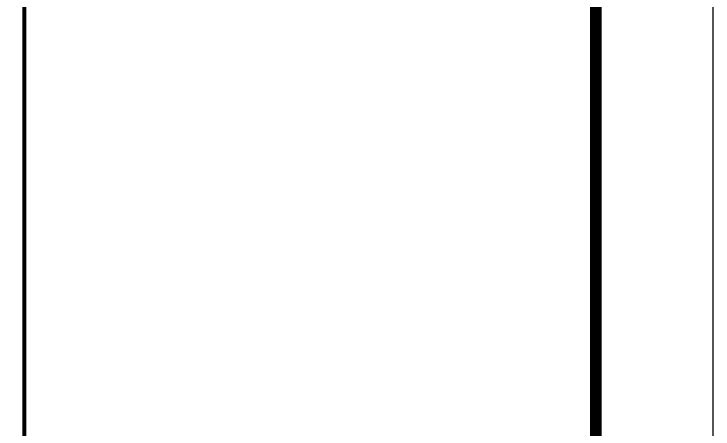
# Model space of a CAD drawing. Extents: x 6827379 to 6887889, y 99218 to 177608.
# Drawn here: x 6840738 to 6842229, y 105859 to 106746 of the extents above; entities that cross this region are included whole.
import ezdxf

# ---------------------------------------------------------------- set-up
doc = ezdxf.new("R2010")
doc.units = 0
doc.header["$LTSCALE"] = 1000
doc.header["$MEASUREMENT"] = 0
doc.linetypes.add('CONTINOUS', pattern=[2000000.0, 1000000.0, 1000000.0])
doc.layers.add('A_公框', color=4, linetype='Continuous')
doc.layers.add('校对1', color=2, linetype='Continuous')

# ---------------------------------------------------------------- blocks, each defined once
blk = doc.blocks.new('asdasdsadsads')
for p, q in [((6359598.5, 237903), (6359598.5, 255303)), ((6366598.5, 255303), (6366598.5, 197903)), ((6359598.5, 237903), (6359598.5, 197903))]:
    blk.add_line(p, q)
at = {"const_width": 50}
blk.add_lwpolyline([(6359598.5, 255303), (6359598.5, 197903)], dxfattribs=at)

msp = doc.modelspace()

# ---------------------------------------------------------------- linework, layer by layer
at = {"layer": 'A_公框', "linetype": 'CONTINOUS'}
msp.add_lwpolyline([(6827379.4, 99218.3), (6842229.4, 99218.3), (6842229.4, 109718.3), (6827379.4, 109718.3)], close=True, dxfattribs=at)
at = {"layer": 'A_公框', "linetype": 'CONTINOUS', "const_width": 25}
msp.add_lwpolyline([(6828004.4, 99468.3), (6841979.4, 99468.3), (6841979.4, 109468.3), (6828004.4, 109468.3)], close=True, dxfattribs=at)

# ---------------------------------------------------------------- block references
at = {"layer": '校对1', "linetype": 'CONTINOUS', "xscale": 0.1742160278745645, "yscale": 0.1742160278745645, "zscale": 0.1742160278745645}
msp.add_blockref('asdasdsadsads', (5732815.9, 64990.5), dxfattribs=at)

doc.saveas('drawing.dxf')
